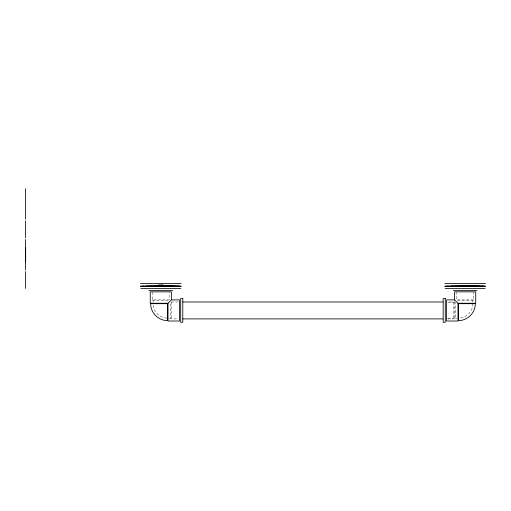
<?xml version="1.0" encoding="UTF-8"?>
<svg xmlns="http://www.w3.org/2000/svg" width="511" height="511" viewBox="0 0 511 511"><rect width="100%" height="100%" fill="white"/><g stroke="black" fill="none" stroke-linecap="round" stroke-linejoin="round"><path stroke-width="0.38" stroke-dasharray="2.56 1.92" d="M472.854 303.687C472.994 311.161 466.524 317.983 459.025 318.098M178.23 301.995L171.383 301.995L170.623 302.755L170.623 318.142L171.383 318.902L178.23 318.902M447.738 318.902L454.592 318.902L455.352 318.142L455.352 302.755L454.592 301.995L447.738 301.995M457.466 300.64L472.854 300.64L473.614 299.88L473.614 292.273M152.361 292.273L152.361 299.88L169.269 299.88L169.269 292.273M473.614 299.88L456.706 299.88L456.706 292.273M152.361 299.88L153.121 300.64L168.509 300.64M447.738 302.333L453.327 302.333M169.103 318.142L170.623 318.142M455.352 318.142L456.872 318.142M447.738 318.564L453.327 318.564M166.95 318.098C159.451 317.983 152.981 311.161 153.121 303.687M472.854 300.64L472.854 302.161M454.592 301.995L454.592 318.902M453.327 301.995L453.327 318.902M171.383 301.995L171.383 318.902M153.121 300.64L153.121 302.161"/><path stroke-width="0.77" d="M167.576 303.687L150.668 303.687C150.477 312.719 158.538 320.78 167.576 320.595L167.576 303.687L171.383 299.88L179.412 299.88L179.412 321.017L167.998 321.017L167.998 303.259L150.247 303.259L150.247 291.851L171.383 291.851L171.383 299.88M140.525 286.077L143.904 285.936M444.87 286.077L448.249 285.936M140.525 283.401L181.105 283.401M444.87 283.401L485.45 283.401M461.439 285.432L468.881 285.432M157.094 285.77L164.536 285.77M461.439 285.77L468.881 285.77M140.525 286.377L181.105 286.077M444.87 286.377L485.45 286.077M140.819 288.472L180.811 288.472M445.164 288.472L485.156 288.472M148.982 290.58L172.648 290.58M453.327 290.58L476.993 290.58M454.592 299.88L446.563 299.88L446.563 321.017L457.977 321.017L457.977 303.259L475.728 303.259L475.728 291.851L454.592 291.851L454.592 299.88L458.399 303.687L475.307 303.687C475.498 312.719 467.437 320.78 458.399 320.595L458.399 303.687M182.797 301.995L442.948 301.995M182.797 318.902L442.948 318.902M482.071 285.936L485.45 286.377M177.726 285.936L181.105 286.377M164.536 285.847L164.536 285.413L157.094 285.413L157.094 285.847M162.607 285.112L162.607 285.662M162.013 285.119L162.013 285.662M161.45 285.119L161.45 285.662M160.179 285.119L160.179 285.662M159.617 285.119L159.617 285.662M159.023 285.112L159.023 285.662M25.652 247.369L25.652 261.945M25.55 188.719L25.55 219.149M25.55 220.841L25.55 237.749M25.55 239.435L25.55 269.878M25.55 271.558L25.55 288.472M147.034 285.936L142.218 286.377A404.437 404.437 0 0 1 179.412 286.377L174.596 285.936L147.034 285.936M451.379 285.936L446.563 286.377A404.437 404.437 0 0 1 483.757 286.377L478.941 285.936L451.379 285.936M162.945 285.112L158.685 285.119L158.685 285.834L162.945 285.834L162.945 285.112M182.797 298.609L180.683 298.609L180.683 322.281L182.797 322.281L182.797 298.609M445.292 298.609L443.178 298.609L443.178 322.281L445.292 322.281L445.292 298.609"/></g></svg>
